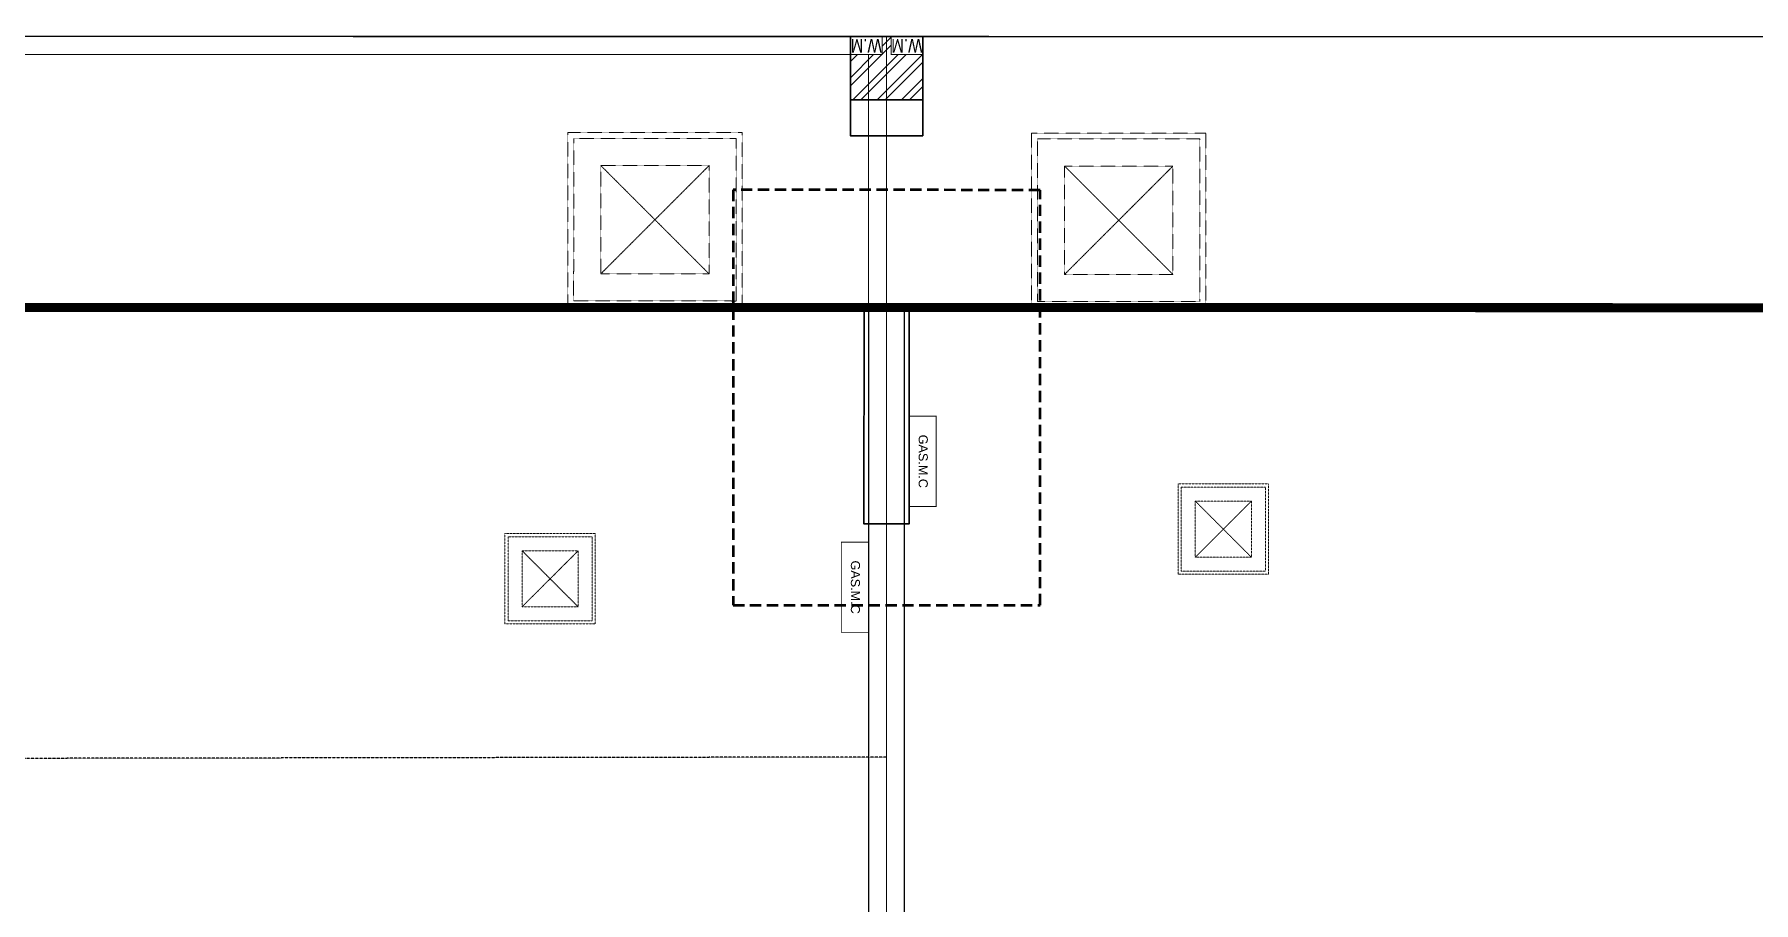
# Model space of a CAD drawing. Header units: centimetres. Extents: x -6122352 to 7132207, y -1694241 to 1947892.
# Drawn here: x 241707 to 251227, y -89289 to -84480 of the extents above; entities that cross this region are included whole.
import ezdxf
from ezdxf.enums import TextEntityAlignment as Align
from ezdxf.xclip import XClip

# ---------------------------------------------------------------- set-up
doc = ezdxf.new("R2010")
doc.units = ezdxf.units.CM
doc.header["$MEASUREMENT"] = 0
doc.header["$XCLIPFRAME"] = 2
for name, pattern in [('23585-XR-AR-END-SETTING OUT PLAN$0$HIDDEN', [0.375, 0.25, -0.125]), ('DASHED2', [0.375, 0.25, -0.125]), ('XR-AR-END-SETTING OUT PLAN$0$23261-XR-AR-SI-GF$0$HIDDEN', [0.375, 0.25, -0.125])]:
    doc.linetypes.add(name, pattern=pattern)
doc.layers.add('08-Compound Wall-4', color=7, linetype='Continuous', lineweight=25, true_color=0xff4405)
doc.layers.add('23585-XR-AR-DAMAC PLOT LIMITS$0$1-End units', color=7, linetype='Continuous', lineweight=5, true_color=0xf8991e)
for name, color, linetype in [('23585-XR-AR-BOUNDARY WALLS AND SETBACKS$0$setback', 7, 'XR-AR-END-SETTING OUT PLAN$0$23261-XR-AR-SI-GF$0$HIDDEN'), ('23585-XR-AR-END-ANNO-GF$0$XR-END-GROUND FLOOR PLAN$0$XR-MIDDLE-GROUND FLOOR PLAN$0$-LPG-CABINET', 6, 'Continuous'), ('23585-XR-AR-MID-ANNO-GF$0$945-4P-1-101-GROUND FLOOR PLAN$0$XR-MIDDLE-GROUND FLOOR PLAN$0$XR-MIDDLE-GROUND FLOOR PLAN$0$-LPG-CABINET', 6, 'Continuous'), ('@MI-REF LAYER', 7, 'Continuous'), ('B_TH_6', 7, 'Continuous'), ('XR-AR-MID-SETTING OUT FOR MASTER$0$23585-XR-AR-MID-GROUND FLOOR$0$GS-HATCH-FLOOR TILE', 251, 'Continuous')]:
    doc.layers.add(name, color=color, linetype=linetype)
for name, color, linetype, lineweight in [('23585-XR-AR-DAMAC PLOT LIMITS$0$1-Mid units', 41, 'Continuous', 5), ('23585-XR-AR-END-ANNO-GF$0$XR-END-GROUND FLOOR PLAN$0$XR-MIDDLE-GROUND FLOOR PLAN$0$S-ANNO-TXT', 3, 'Continuous', 25), ('23585-XR-AR-END-SETTING OUT PLAN$0$A-FLOR-UNDR', 8, '23585-XR-AR-END-SETTING OUT PLAN$0$HIDDEN', 5), ('23585-XR-AR-MID-ANNO-GF$0$945-4P-1-101-GROUND FLOOR PLAN$0$XR-MIDDLE-GROUND FLOOR PLAN$0$XR-MIDDLE-GROUND FLOOR PLAN$0$S-ANNO-TXT', 3, 'Continuous', 25), ('@ Foundations', 4, 'DASHED2', 50), ('A-ANNO-TEXT', 3, 'Continuous', 25), ('A-FLOR-XREF', 7, 'Continuous', 9), ('A-WALL', 7, 'Continuous', 30), ('A-WALL-PATT', 8, 'Continuous', 5), ('XR-AR-END-SETTING OUT PLAN$0$23585-XR-AR-END-GROUND FLOOR$0$S-COLS', 51, 'Continuous', 40), ('XR-AR-END-SETTING OUT PLAN$0$23585-XR-AR-END-GROUND FLOOR$0$S-COLS-PATT', 8, 'Continuous', 5), ('XR-AR-MID-SETTING OUT FOR MASTER$0$23585-XR-AR-MID-GROUND FLOOR$0$A-FLOR-PATT', 8, 'Continuous', 5), ('XR-AR-MID-SETTING OUT FOR MASTER$0$23585-XR-AR-MID-GROUND FLOOR$0$S-COLS', 51, 'Continuous', 40), ('XR-END-GROUND FLOOR PLAN$0$XR-END-GROUND FLOOR PLAN$0$A-FLOR-PATT_EXT', 8, 'Continuous', 5), ('XR-END-GROUND FLOOR PLAN$0$XR-MIDDLE TYPE 2-GROUND FLOOR PLAN$0$XR-MIDDLE-GROUND FLOOR PLAN$0$-DR-RW', 6, 'Continuous', 5), ('XR-END-GROUND FLOOR PLAN$0$XR-MIDDLE TYPE 2-GROUND FLOOR PLAN$0$XR-MIDDLE-GROUND FLOOR PLAN$0$S-ANNO-TXT', 3, 'Continuous', 25)]:
    doc.layers.add(name, color=color, linetype=linetype, lineweight=lineweight)
doc.styles.add('23585-XR-AR-END-ANNO-GF$0$SDC-TEXT', font='arial.ttf')
doc.styles.add('23585-XR-AR-MID-ANNO-GF$0$SDC-TEXT', font='arial.ttf')
doc.styles.add('XR-END-GROUND FLOOR PLAN$0$XR-MIDDLE TYPE 2-GROUND FLOOR PLAN$0$XR-MIDDLE-GROUND FLOOR PLAN$0$Arial_1', font='arial.ttf', dxfattribs={"height": 0.002951})

# ---------------------------------------------------------------- blocks, each defined once
blk = doc.blocks.new('23585-XR-AR-BOUNDARY WALLS AND SETBACKS')
at = {"layer": '23585-XR-AR-BOUNDARY WALLS AND SETBACKS$0$setback', "ltscale": 40, "const_width": 0.05}
blk.add_lwpolyline([(496625.7121, 2769025.0191), (496621.559, 2769020.4867), (496617.5056, 2769016.063), (496613.4522, 2769011.6392), (496609.3988, 2769007.2154), (496605.3454, 2769002.7916), (496601.292, 2768998.3678), (496597.2389, 2768993.9442), (496593.0838, 2768989.4096), (496607.4611, 2768976.2361), (496611.6158, 2768980.7706), (496615.6692, 2768985.1942), (496619.7226, 2768989.618), (496623.7763, 2768994.0419), (496627.8296, 2768998.4654), (496631.883, 2769002.8892), (496635.9364, 2769007.313), (496640.0899, 2769011.846), (496625.7121, 2769025.0191)], dxfattribs=at)
blk = doc.blocks.new('A$C9d9485f6')
at = {"layer": 'A-ANNO-TEXT', "rotation": 312.4881850805905}
blk.add_blockref('23585-XR-AR-BOUNDARY WALLS AND SETBACKS', (-2377088.5348, -1504219.2521), dxfattribs=at)
blk = doc.blocks.new('23585-XR-AR-DAMAC PLOT LIMITS')
at = {"layer": '23585-XR-AR-DAMAC PLOT LIMITS$0$1-End units', "color": 251, "true_color": 0x636466}
blk.add_lwpolyline([(496644.3285, 2769012.0313), (496638.1483, 2769005.2863), (496620.4531, 2769021.5001), (496626.6329, 2769028.2443)], close=True, dxfattribs=at)
at = {"layer": '23585-XR-AR-DAMAC PLOT LIMITS$0$1-Mid units', "color": 251, "true_color": 0x636466}
blk.add_lwpolyline([(496634.0949, 2769000.8625), (496616.3997, 2769017.0763), (496620.4531, 2769021.5001), (496638.1483, 2769005.2863)], close=True, dxfattribs=at)
blk = doc.blocks.new('A$Cf093b529')
at = {"layer": 'A-ANNO-TEXT'}
blk.add_blockref('23585-XR-AR-DAMAC PLOT LIMITS', (-495391.9901, -2768603.4419), dxfattribs=at)
blk = doc.blocks.new('XR-AR-END-SETTING OUT PLAN$0$23585-XR-AR-END-GROUND FLOOR$0$A$C75a8815d')
at = {"layer": 'XR-AR-END-SETTING OUT PLAN$0$23585-XR-AR-END-GROUND FLOOR$0$S-COLS', "color": 252, "lineweight": 30}
for points in [[(6025, -4000), (6025, -2800), (6275, -2800), (6275, -4000)], [(5949.9, -4950), (6349.9, -4950), (6349.9, -5150), (5949.9, -5150)]]:
    blk.add_lwpolyline(points, close=True, dxfattribs=at)
blk = doc.blocks.new('23585-XR-AR-END-SETTING OUT PLAN$0$MH-800')
at = {"ltscale": 5}
for p, q in [((-294.3, -650.7), (305.7, -50.7)), ((-294.3, -50.7), (305.7, -650.7))]:
    blk.add_line(p, q, dxfattribs=at)
for points in [[(-476.9, 131.9), (-476.9, -833.4), (488.3, -833.4), (488.3, 131.9)], [(-444.3, 99.3), (-444.3, -800.7), (455.7, -800.7), (455.7, 99.3)], [(-294.3, -50.7), (-294.3, -650.7), (305.7, -650.7), (305.7, -50.7)]]:
    blk.add_lwpolyline(points, close=True, dxfattribs=at)
blk = doc.blocks.new('A$Cb2291f53')
blk.add_wipeout([(-200, 0.5), (200, 0.5), (200, 350.2), (-200, 350.2)])
at = {"layer": 'A-WALL-PATT'}
h = blk.add_hatch(dxfattribs=at)
h.set_pattern_fill('ANSI32', color=252, scale=10)
h.set_pattern_definition([(45, (-9150, -4e-08), (-67.3519, 67.3519), []), (45, (-9105.1, -4e-08), (-67.3519, 67.3519), [])])
h.paths.add_polyline_path([(-200, 350.2), (-200, 100), (-25.1, 100), (-25.1, 0), (25, 0.5), (25, 100.5), (200, 100.5), (200, 350.2)])
at = {"layer": 'A-WALL'}
blk.add_lwpolyline([(-200, 0.5), (200, 0.5), (200, 350.2), (-200, 350.2)], close=True, dxfattribs=at)
at = {"layer": 'XR-END-GROUND FLOOR PLAN$0$XR-END-GROUND FLOOR PLAN$0$A-FLOR-PATT_EXT'}
blk.add_line((100, 0), (-100, 0), dxfattribs=at)
at = {"layer": 'XR-END-GROUND FLOOR PLAN$0$XR-MIDDLE TYPE 2-GROUND FLOOR PLAN$0$XR-MIDDLE-GROUND FLOOR PLAN$0$-DR-RW', "ltscale": 100, "const_width": 5}
for points in [[(-200, 0), (-200, 100), (-25.1, 100), (-25.1, 0)], [(25, 0), (25, 100), (199.9, 100), (199.9, 0)]]:
    blk.add_lwpolyline(points, close=True, dxfattribs=at)
at = {"layer": 'XR-END-GROUND FLOOR PLAN$0$XR-MIDDLE TYPE 2-GROUND FLOOR PLAN$0$XR-MIDDLE-GROUND FLOOR PLAN$0$S-ANNO-TXT', "style": 'XR-END-GROUND FLOOR PLAN$0$XR-MIDDLE TYPE 2-GROUND FLOOR PLAN$0$XR-MIDDLE-GROUND FLOOR PLAN$0$Arial_1', "width": 0.8}
for p in [(-112.1, 52), (112.9, 52)]:
    blk.add_text('W.M', height=75, dxfattribs=at).set_placement(p, align=Align.MIDDLE)
blk = doc.blocks.new('XR-AR-END-SETTING OUT PLAN')
at = {"layer": '08-Compound Wall-4', "ltscale": 100}
blk.add_lwpolyline([(9050.1, 5500), (9050.1, 1500), (9250.1, 1500), (9250.1, 5500)], dxfattribs=at)
at = {"layer": '23585-XR-AR-END-ANNO-GF$0$XR-END-GROUND FLOOR PLAN$0$XR-MIDDLE-GROUND FLOOR PLAN$0$-LPG-CABINET', "ltscale": 100, "const_width": 5}
blk.add_lwpolyline([(9025, 2603.3), (9025, 2103.3), (8875, 2103.3), (8875, 2603.3)], close=True, dxfattribs=at)
at = {"layer": '23585-XR-AR-END-SETTING OUT PLAN$0$A-FLOR-UNDR', "color": 8, "ltscale": 100, "xscale": -0.5182770836547854, "yscale": 0.5182770836547854, "zscale": 0.5182770836547854, "rotation": 270.0000009865863}
blk.add_blockref('23585-XR-AR-END-SETTING OUT PLAN$0$MH-800', (7466.7, 2725.3, 0), dxfattribs=at)
at = {"layer": '23585-XR-AR-END-SETTING OUT PLAN$0$A-FLOR-UNDR', "color": 8, "ltscale": 100, "xscale": -1, "rotation": 270.0000009865863}
blk.add_blockref('23585-XR-AR-END-SETTING OUT PLAN$0$MH-800', (8215.4, 1011.7), dxfattribs=at)
at = {"layer": 'XR-AR-END-SETTING OUT PLAN$0$23585-XR-AR-END-GROUND FLOOR$0$S-COLS-PATT', "color": 8}
blk.add_blockref('XR-AR-END-SETTING OUT PLAN$0$23585-XR-AR-END-GROUND FLOOR$0$A$C75a8815d', (3000.1, 5500), dxfattribs=at)
at = {"layer": '23585-XR-AR-END-ANNO-GF$0$XR-END-GROUND FLOOR PLAN$0$XR-MIDDLE-GROUND FLOOR PLAN$0$S-ANNO-TXT', "style": '23585-XR-AR-END-ANNO-GF$0$SDC-TEXT'}
blk.add_text('GAS.M.C', height=50, rotation=90, dxfattribs=at).set_placement((8947.1, 2352.9), align=Align.MIDDLE)
at = {"layer": 'A-FLOR-XREF'}
blk.add_blockref('A$Cb2291f53', (9150.2, 0), dxfattribs=at)
blk = doc.blocks.new('END UNIT')
at = {"xscale": 0.001, "yscale": 0.001, "zscale": 0.001}
blk.add_blockref('XR-AR-END-SETTING OUT PLAN', (-9.1502, 0), dxfattribs=at)
blk = doc.blocks.new('XR-AR-MID-SETTING OUT FOR MASTER$0$23585-XR-AR-MID-GROUND FLOOR$0$945-4P-1-101-GROUND FLOOR PLAN$0$XR-MIDDLE-CAR PARK HATCH')
at = {"layer": 'XR-AR-MID-SETTING OUT FOR MASTER$0$23585-XR-AR-MID-GROUND FLOOR$0$A-FLOR-PATT'}
blk.add_lwpolyline([(9250, 100), (9250, 5500), (15050, 5502.7), (15050, 100.5)], close=True, dxfattribs=at)
blk = doc.blocks.new('XR-AR-MID-SETTING OUT FOR MASTER$0$23585-XR-AR-MID-GROUND FLOOR$0$A$C08698786')
at = {"layer": 'XR-AR-MID-SETTING OUT FOR MASTER$0$23585-XR-AR-MID-GROUND FLOOR$0$S-COLS', "color": 252, "lineweight": 30}
blk.add_lwpolyline([(-200.1, 550), (199.9, 550), (199.9, 350), (-200.1, 350)], close=True, dxfattribs=at)
blk = doc.blocks.new('XR-AR-MID-SETTING OUT FOR MASTER')
at = {"layer": '23585-XR-AR-MID-ANNO-GF$0$945-4P-1-101-GROUND FLOOR PLAN$0$XR-MIDDLE-GROUND FLOOR PLAN$0$XR-MIDDLE-GROUND FLOOR PLAN$0$-LPG-CABINET', "ltscale": 100, "const_width": 5}
blk.add_lwpolyline([(250.1, 3300.5), (250.1, 2800.5), (100.1, 2800.5), (100.1, 3300.5)], close=True, dxfattribs=at)
at = {"layer": '08-Compound Wall-4', "ltscale": 100}
blk.add_blockref('XR-AR-MID-SETTING OUT FOR MASTER$0$23585-XR-AR-MID-GROUND FLOOR$0$945-4P-1-101-GROUND FLOOR PLAN$0$XR-MIDDLE-CAR PARK HATCH', (-9150, 0.2), dxfattribs=at)
at = {"layer": '23585-XR-AR-END-SETTING OUT PLAN$0$A-FLOR-UNDR', "color": 8, "ltscale": 100, "xscale": -0.5182770836547854, "yscale": 0.5182770836547854, "zscale": 0.5182770836547854, "rotation": 270.0000009865863}
blk.add_blockref('23585-XR-AR-END-SETTING OUT PLAN$0$MH-800', (2044.6, 3001.1, 0), dxfattribs=at)
at = {"layer": '23585-XR-AR-END-SETTING OUT PLAN$0$A-FLOR-UNDR', "color": 8, "ltscale": 100, "xscale": -1, "rotation": 270.0000009865863}
blk.add_blockref('23585-XR-AR-END-SETTING OUT PLAN$0$MH-800', (1633.5, 1009.5), dxfattribs=at)
at = {"layer": 'XR-AR-MID-SETTING OUT FOR MASTER$0$23585-XR-AR-MID-GROUND FLOOR$0$GS-HATCH-FLOOR TILE', "color": 8}
blk.add_blockref('XR-AR-MID-SETTING OUT FOR MASTER$0$23585-XR-AR-MID-GROUND FLOOR$0$A$C08698786', (0, 0), dxfattribs=at)
at = {"layer": '23585-XR-AR-MID-ANNO-GF$0$945-4P-1-101-GROUND FLOOR PLAN$0$XR-MIDDLE-GROUND FLOOR PLAN$0$XR-MIDDLE-GROUND FLOOR PLAN$0$S-ANNO-TXT', "color": 3, "style": '23585-XR-AR-MID-ANNO-GF$0$SDC-TEXT'}
blk.add_text('GAS.M.C', height=50, rotation=90, dxfattribs=at).set_placement((172.1, 3050), align=Align.MIDDLE)
blk = doc.blocks.new('MID UNIT')
at = {"xscale": 0.001, "yscale": 0.001, "zscale": 0.001}
blk.add_blockref('XR-AR-MID-SETTING OUT FOR MASTER', (0, 0), dxfattribs=at)
blk = doc.blocks.new('TH_6')
blk.add_blockref('END UNIT', (495802.3054, 2769163.9966))
blk.add_blockref('MID UNIT', (495802.3054, 2769163.9966))
blk = doc.blocks.new('A$Ce2a03a74')
at = {"layer": 'B_TH_6', "xscale": 999.9914829579993, "yscale": 999.9914829579993, "zscale": 999.9914829579993}
blk.add_blockref('TH_6', (-495790404.5, -2769140733.3), dxfattribs=at)
blk = doc.blocks.new('23585-XR-AR-MALDIVE-2$0$TH_6')
at = {"ltscale": 10, "xscale": 0.00100002623446598, "yscale": 0.00100002623446598, "zscale": 0.00100002623446598}
blk.add_blockref('A$Ce2a03a74', (495794.6272, 2769164.3184), dxfattribs=at)
at = {"layer": '@ Foundations', "linetype": 'DASHED2', "ltscale": 0.25}
blk.add_lwpolyline([(495801.4554, 2769164.8468), (495803.1554, 2769164.8468), (495803.1554, 2769167.1468), (495801.4554, 2769167.1468)], close=True, dxfattribs=at)
blk = doc.blocks.new('A$Cd086fac5')
at = {"color": 1, "true_color": 0xeb0000, "const_width": 0.008}
blk.add_lwpolyline([(45.1478, 0.0002), (39.1481, 0.0002), (33.1481, 0.0002), (27.1481, 0.0002), (21.1481, 0.0002), (15.1481, 0.0002), (9.1481, 0.0002), (0.0007, 0.0004), (0, 24.0003), (9.1482, 24.0003), (15.1482, 24.0003), (21.1482, 24.0003), (27.1481, 24.0002), (33.1482, 24.0001), (39.1482, 24.0001), (45.1481, 23.9999), (54.2981, 24), (54.2981, 0)], close=True, dxfattribs=at)
blk = doc.blocks.new('A$C1c81b485')
at = {"color": 1, "true_color": 0xeb0000, "const_width": 0.008}
blk.add_lwpolyline([(46.8969, -23.4797), (40.8972, -23.4797), (34.8972, -23.4797), (28.8972, -23.4797), (22.8972, -23.4797), (16.8972, -23.4797), (10.8972, -23.4797), (1.7498, -23.4795), (1.7491, 0.5204), (10.8973, 0.5204), (16.8973, 0.5204), (22.8973, 0.5204), (28.8972, 0.5203), (34.8973, 0.5202), (40.8973, 0.5202), (46.8972, 0.52), (56.0473, 0.5201), (56.0473, -23.4799)], close=True, dxfattribs=at)

msp = doc.modelspace()

# ---------------------------------------------------------------- block references
at = {"layer": '@MI-REF LAYER', "xscale": 1000, "yscale": 1000, "zscale": 1000}
msp.add_blockref('A$C9d9485f6', (-23958.95046, 48155.57226), dxfattribs=at)

# ---------------------------------------------------------------- next in the draw order: block references
at = {"layer": '@MI-REF LAYER'}
ref = msp.add_blockref('23585-XR-AR-MALDIVE-2$0$TH_6', (496524268.65458, 2768994320.83092), dxfattribs=dict(at, xscale=1000, yscale=1000, zscale=1000, rotation=179.990160682611))
XClip(ref).set_block_clipping_path([(495847.3954271018, 2769163.9966276083), (495847.3956328249, 2769187.9266468538), (495838.3053825917, 2769187.8965506698), (495832.3055219082, 2769187.896685781), (495826.3055193271, 2769187.89668578), (495820.3053769227, 2769187.8968332373), (495814.3055197545, 2769187.8969683493), (495808.3055171734, 2769187.896968348), (495802.3055123407, 2769187.8969683461), (495793.3573316149, 2769187.9369333955), (495793.3580750036, 2769163.9970191354)])

# ---------------------------------------------------------------- next in the draw order: linework, layer by layer
at = {"layer": '@MI-REF LAYER', "linetype": 'DASHED2', "extrusion": (-1.18507e-12, -6.92406e-09, 1), "elevation": 20.8348}
msp.add_lwpolyline([(246425.55618, -88482.72506), (227537.39453, -88512.15349), (226981.29898, -89249.46139)], dxfattribs=at)

# ---------------------------------------------------------------- next in the draw order: block references
at = {"layer": '@MI-REF LAYER', "xscale": 1000, "yscale": 1000, "zscale": 1000, "rotation": 312.4882903633292}
msp.add_blockref('A$Cf093b529', (-891608.73293, 539022.72011), dxfattribs=at)
at = {"layer": '@MI-REF LAYER', "color": 10, "xscale": 1000, "yscale": 1000, "zscale": 1000}
for name, p, rotation in [('A$C1c81b485', (257319.42251, -107973.35511), 179.9901606833409), ('A$Cd086fac5', (255574.24306, -84493.15774), 179.9901606820299)]:
    msp.add_blockref(name, p, dxfattribs=dict(at, rotation=rotation))

doc.saveas('drawing.dxf')
